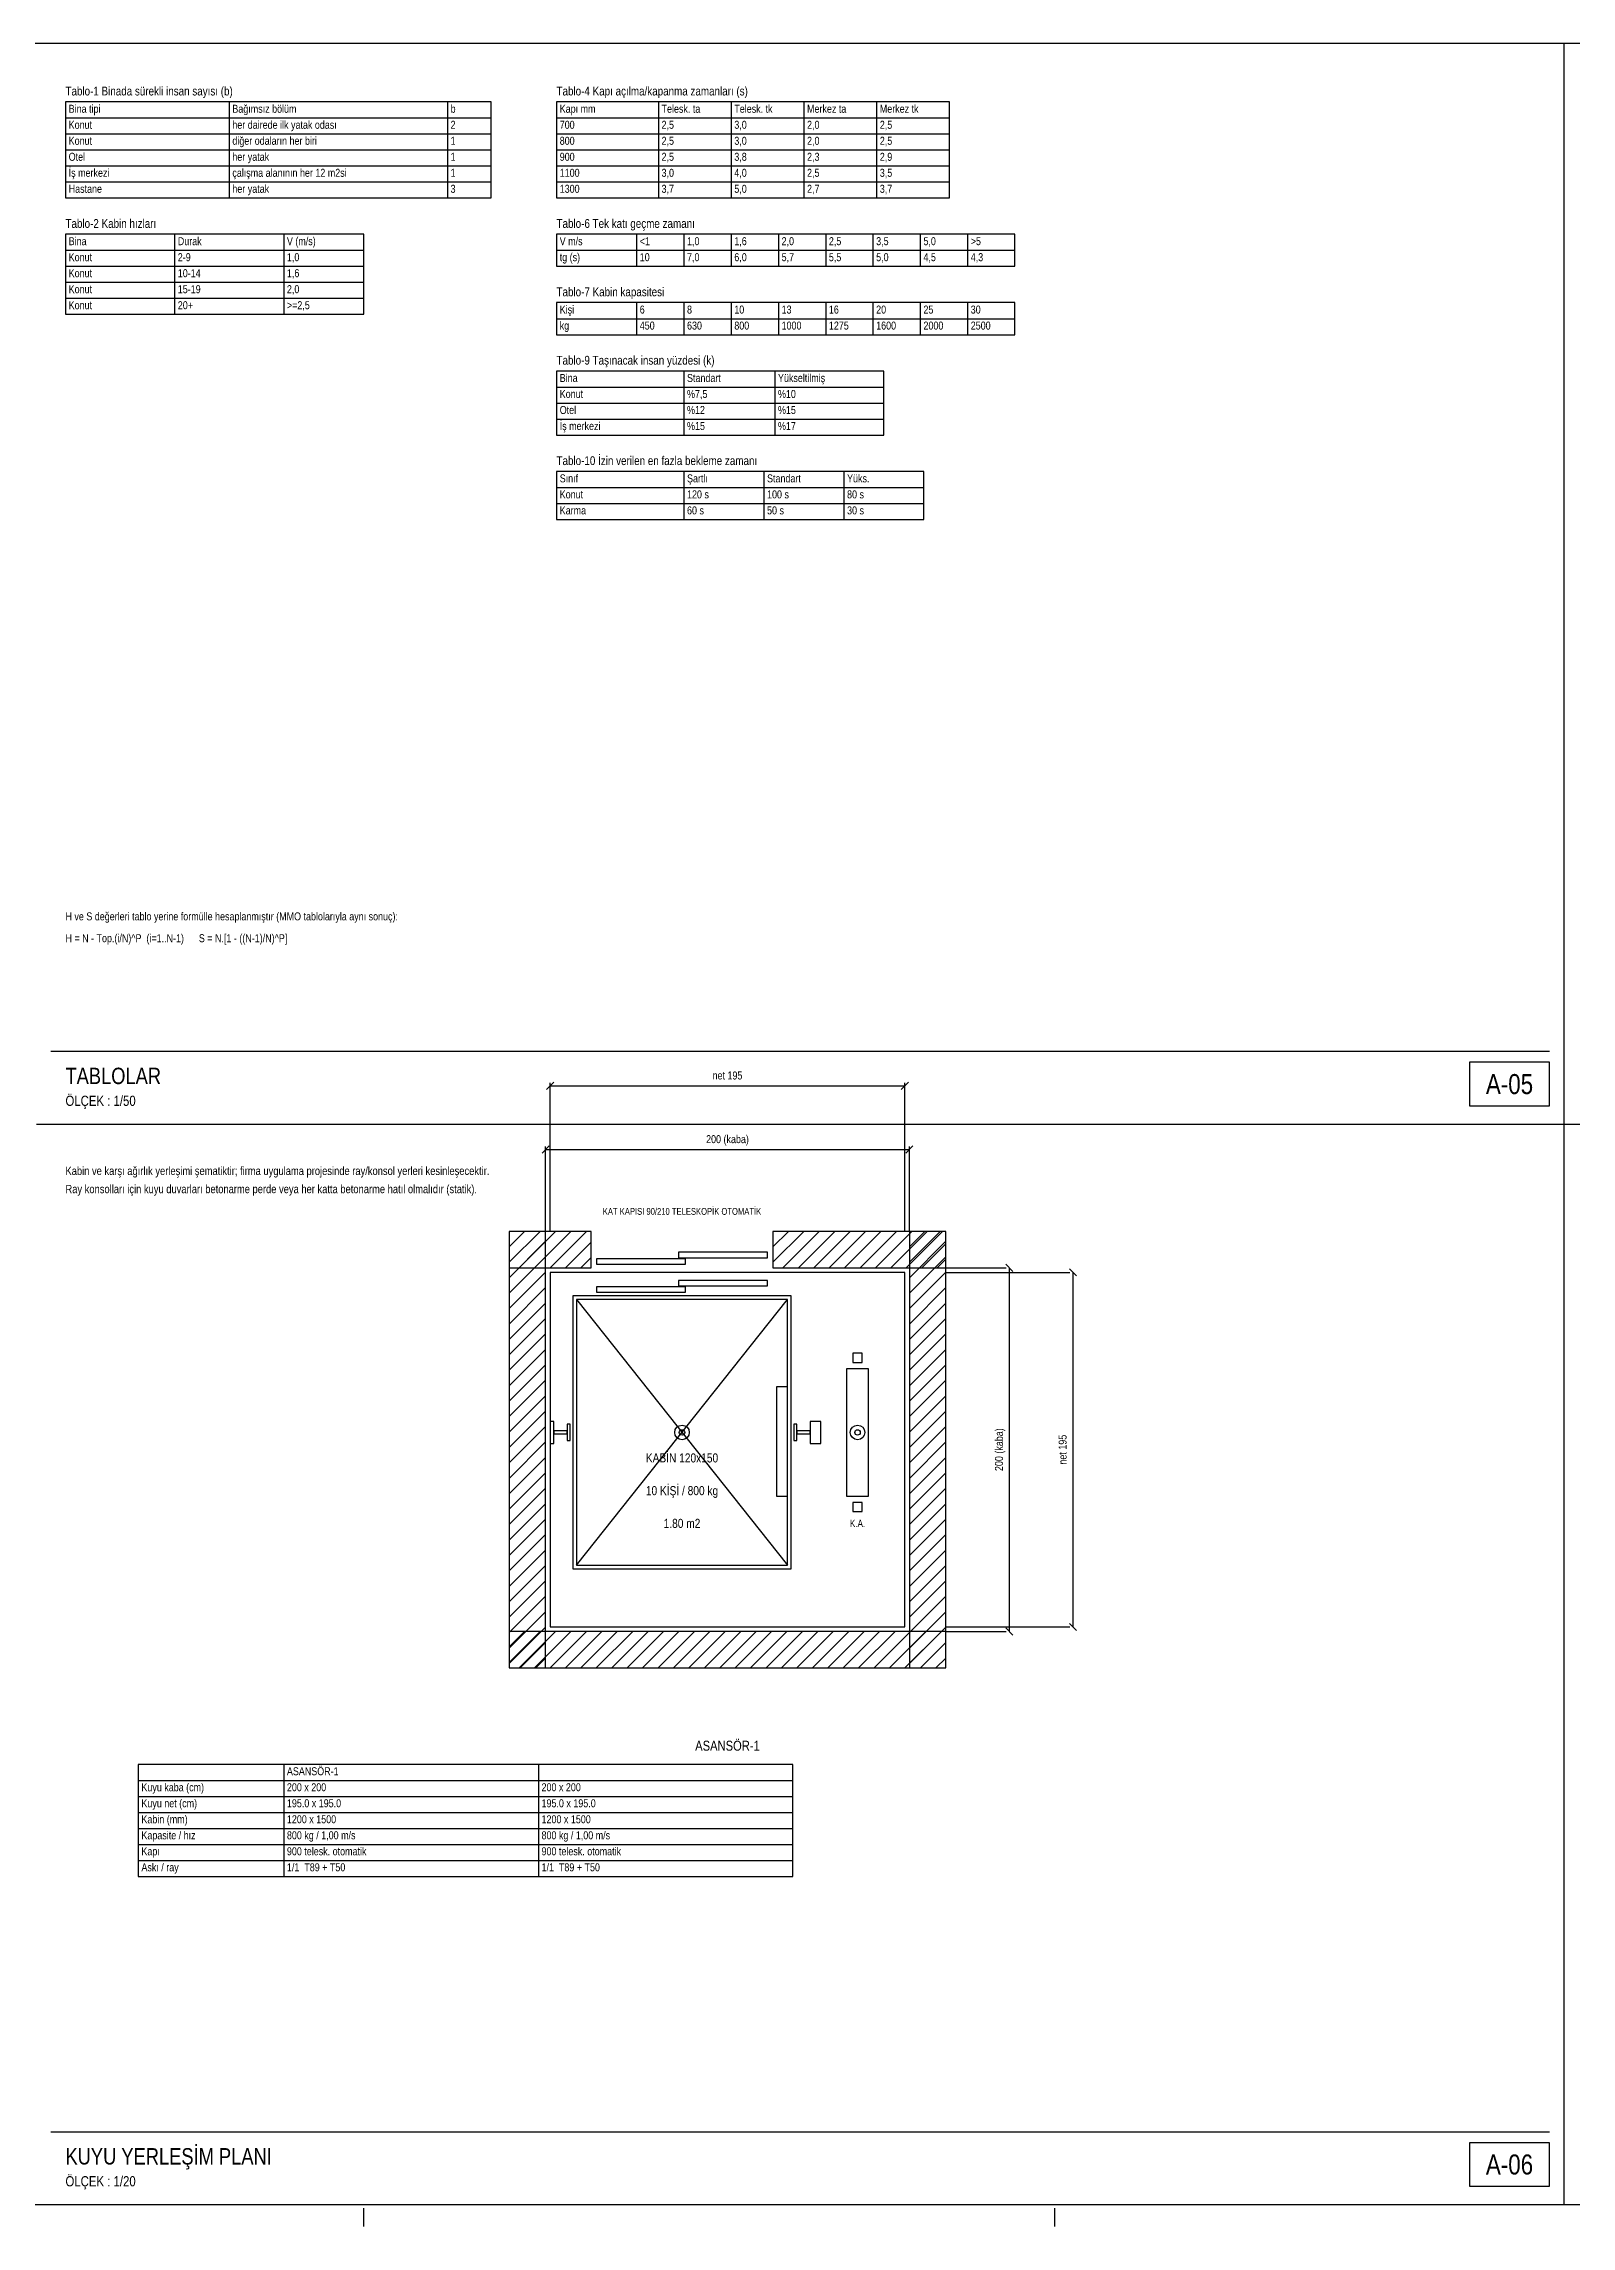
# Model space of a CAD drawing. Header units: centimetres. Extents: x 0 to 14595, y -30 to 2970.
# Drawn here: x 4410 to 6510, y -30 to 2970 of the extents above; entities that cross this region are included whole.
import ezdxf
from ezdxf.enums import TextEntityAlignment as Align

# ---------------------------------------------------------------- set-up
doc = ezdxf.new("R2010")
doc.units = ezdxf.units.CM
doc.linetypes.add('CENTER', pattern=[40, 25, -5, 5, -5])
for name, color, linetype in [('ASN-ANTET', 4, 'CONTINUOUS'), ('ASN-BASLIK', 5, 'CONTINUOUS'), ('ASN-CERCEVE', 7, 'CONTINUOUS'), ('ASN-DUVAR', 7, 'CONTINUOUS'), ('ASN-EKSEN', 8, 'CENTER'), ('ASN-HALAT', 6, 'CONTINUOUS'), ('ASN-KA', 30, 'CONTINUOUS'), ('ASN-KABIN', 5, 'CONTINUOUS'), ('ASN-KAPI', 3, 'CONTINUOUS'), ('ASN-OLCU', 3, 'CONTINUOUS'), ('ASN-RAY', 1, 'CONTINUOUS'), ('ASN-SIVA', 8, 'CONTINUOUS'), ('ASN-TABLO', 4, 'CONTINUOUS'), ('ASN-TARAMA', 8, 'CONTINUOUS'), ('ASN-UYARI', 1, 'CONTINUOUS'), ('ASN-YAZI', 4, 'CONTINUOUS')]:
    doc.layers.add(name, color=color, linetype=linetype)
doc.styles.get("Standard").update_dxf_attribs({"font": 'arial.ttf', "width": 0.8})

msp = doc.modelspace()

# ---------------------------------------------------------------- linework, layer by layer
at = {"layer": 'ASN-ANTET'}
for p, q in [((4420, 1585), (6480, 1585)), ((4420, 100), (6480, 100))]:
    msp.add_line(p, q, dxfattribs=at)
for points in [[(6370, 1510), (6480, 1510), (6480, 1570), (6370, 1570)], [(6370, 25), (6480, 25), (6480, 85), (6370, 85)]]:
    msp.add_lwpolyline(points, close=True, dxfattribs=at)
at = {"layer": 'ASN-CERCEVE'}
for p, q in [((6500, 0), (6500, 2970)), ((4400, 1485), (6500, 1485)), ((6500, 1485), (9470, 1485))]:
    msp.add_line(p, q, dxfattribs=at)
for points in [[(0, 0), (14595, 0), (14595, 2970), (0, 2970)], [(100, 0), (14570, 0), (14570, 2970), (100, 2970)]]:
    msp.add_lwpolyline(points, close=True, dxfattribs=at)
at = {"layer": 'ASN-DUVAR'}
for points in [[(5050, 737.5), (5100, 737.5), (5100, 1337.5), (5050, 1337.5)], [(5050, 1287.5), (5162.5, 1287.5), (5162.5, 1337.5), (5050, 1337.5)], [(5412.5, 1287.5), (5650, 1287.5), (5650, 1337.5), (5412.5, 1337.5)], [(5600, 737.5), (5650, 737.5), (5650, 1337.5), (5600, 1337.5)], [(5050, 737.5), (5650, 737.5), (5650, 787.5), (5050, 787.5)]]:
    msp.add_lwpolyline(points, close=True, dxfattribs=at)
at = {"layer": 'ASN-EKSEN'}
for p, q in [((4850, -30), (4850, -5)), ((5800, -30), (5800, -5))]:
    msp.add_line(p, q, dxfattribs=at)
at = {"layer": 'ASN-HALAT'}
for centre, radius in [((5287.5, 1061.2), 10), ((5287.5, 1061.2), 3.75), ((5528.8, 1061.2), 10), ((5528.8, 1061.2), 3.75)]:
    msp.add_circle(centre, radius, dxfattribs=at)
at = {"layer": 'ASN-KA'}
msp.add_lwpolyline([(5513.8, 973.8), (5543.8, 973.8), (5543.8, 1148.8), (5513.8, 1148.8)], close=True, dxfattribs=at)
at = {"layer": 'ASN-KABIN'}
for p, q in [((5142.5, 878.8), (5432.5, 1243.8)), ((5142.5, 1243.8), (5432.5, 878.8))]:
    msp.add_line(p, q, dxfattribs=at)
for points in [[(5137.5, 873.8), (5437.5, 873.8), (5437.5, 1248.8), (5137.5, 1248.8)], [(5142.5, 878.8), (5432.5, 878.8), (5432.5, 1243.8), (5142.5, 1243.8)], [(5417.5, 973.8), (5432.5, 973.8), (5432.5, 1123.8), (5417.5, 1123.8)]]:
    msp.add_lwpolyline(points, close=True, dxfattribs=at)
at = {"layer": 'ASN-KAPI'}
for points in [[(5170, 1292.5), (5292.5, 1292.5), (5292.5, 1300), (5170, 1300)], [(5282.5, 1301.2), (5405, 1301.2), (5405, 1308.8), (5282.5, 1308.8)], [(5170, 1253.8), (5292.5, 1253.8), (5292.5, 1261.2), (5170, 1261.2)], [(5282.5, 1262.5), (5405, 1262.5), (5405, 1270), (5282.5, 1270)]]:
    msp.add_lwpolyline(points, close=True, dxfattribs=at)
at = {"layer": 'ASN-OLCU'}
for p, q in [((5101.3, 1532.5), (5111.2, 1542.5)), ((5106.2, 1337.5), (5106.2, 1541.9)), ((5106.2, 1537.5), (5593.8, 1537.5)), ((5588.8, 1532.5), (5598.7, 1542.5)), ((5593.8, 1337.5), (5593.8, 1541.9)), ((5095.1, 1445), (5104.9, 1455)), ((5100, 1337.5), (5100, 1454.4)), ((5100, 1450), (5600, 1450)), ((5595.1, 1445), (5604.9, 1455)), ((5600, 1337.5), (5600, 1454.4)), ((5742.4, 1282.5), (5732.6, 1292.5)), ((5650, 1287.5), (5733.1, 1287.5)), ((5650, 1281.2), (5820.6, 1281.2)), ((5737.5, 787.5), (5737.5, 1287.5)), ((5829.9, 1276.3), (5820.1, 1286.2)), ((5825, 793.8), (5825, 1281.2)), ((5650, 793.8), (5820.6, 793.8)), ((5650, 787.5), (5733.1, 787.5)), ((5742.4, 782.5), (5732.6, 792.5)), ((5829.9, 788.8), (5820.1, 798.7))]:
    msp.add_line(p, q, dxfattribs=at)
at = {"layer": 'ASN-RAY'}
for points in [[(5522.5, 1157.5), (5535, 1157.5), (5535, 1170), (5522.5, 1170)], [(5106.2, 1046.2), (5111.5, 1046.2), (5111.5, 1076.2), (5106.2, 1076.2)], [(5111.5, 1059.2), (5129.8, 1059.2), (5129.8, 1063.2), (5111.5, 1063.2)], [(5129.8, 1050.1), (5133.8, 1050.1), (5133.8, 1072.4), (5129.8, 1072.4)], [(5441.2, 1050.1), (5445.2, 1050.1), (5445.2, 1072.4), (5441.2, 1072.4)], [(5445.2, 1059.2), (5463.5, 1059.2), (5463.5, 1063.2), (5445.2, 1063.2)], [(5463.5, 1046.2), (5478.5, 1046.2), (5478.5, 1076.2), (5463.5, 1076.2)], [(5522.5, 952.5), (5535, 952.5), (5535, 965), (5522.5, 965)]]:
    msp.add_lwpolyline(points, close=True, dxfattribs=at)
at = {"layer": 'ASN-SIVA'}
msp.add_lwpolyline([(5106.2, 793.8), (5593.8, 793.8), (5593.8, 1281.2), (5106.2, 1281.2)], close=True, dxfattribs=at)
at = {"layer": 'ASN-TABLO'}
for p, q in [((4665, 2890), (4665, 2758)), ((4965, 2890), (4965, 2758)), ((5255, 2890), (5255, 2758)), ((5355, 2890), (5355, 2758)), ((5455, 2890), (5455, 2758)), ((5555, 2890), (5555, 2758)), ((4440, 2868), (5025, 2868)), ((5115, 2868), (5655, 2868)), ((4440, 2846), (5025, 2846)), ((4440, 2824), (5025, 2824)), ((5115, 2846), (5655, 2846)), ((5115, 2824), (5655, 2824)), ((4440, 2802), (5025, 2802)), ((5115, 2802), (5655, 2802)), ((4440, 2780), (5025, 2780)), ((5115, 2780), (5655, 2780)), ((4590, 2708), (4590, 2598)), ((4740, 2708), (4740, 2598)), ((5225, 2708), (5225, 2664)), ((5290, 2708), (5290, 2664)), ((5355, 2708), (5355, 2664)), ((5420, 2708), (5420, 2664)), ((5485, 2708), (5485, 2664)), ((5550, 2708), (5550, 2664)), ((5615, 2708), (5615, 2664)), ((5680, 2708), (5680, 2664)), ((4440, 2686), (4850, 2686)), ((5115, 2686), (5745, 2686)), ((4440, 2664), (4850, 2664)), ((4440, 2642), (4850, 2642)), ((4440, 2620), (4850, 2620)), ((5225, 2614), (5225, 2570)), ((5290, 2614), (5290, 2570)), ((5355, 2614), (5355, 2570)), ((5420, 2614), (5420, 2570)), ((5485, 2614), (5485, 2570)), ((5550, 2614), (5550, 2570)), ((5615, 2614), (5615, 2570)), ((5680, 2614), (5680, 2570)), ((5115, 2592), (5745, 2592)), ((5290, 2520), (5290, 2432)), ((5415, 2520), (5415, 2432)), ((5115, 2498), (5565, 2498)), ((5115, 2476), (5565, 2476)), ((5115, 2454), (5565, 2454)), ((5290, 2382), (5290, 2316)), ((5400, 2382), (5400, 2316)), ((5510, 2382), (5510, 2316)), ((5115, 2360), (5620, 2360)), ((5115, 2338), (5620, 2338)), ((4740, 605), (4740, 451)), ((5090, 605), (5090, 451)), ((4540, 583), (5440, 583)), ((4540, 561), (5440, 561)), ((4540, 539), (5440, 539)), ((4540, 517), (5440, 517)), ((4540, 495), (5440, 495)), ((4540, 473), (5440, 473))]:
    msp.add_line(p, q, dxfattribs=at)
for points in [[(4440, 2758), (5025, 2758), (5025, 2890), (4440, 2890)], [(5115, 2758), (5655, 2758), (5655, 2890), (5115, 2890)], [(4440, 2598), (4850, 2598), (4850, 2708), (4440, 2708)], [(5115, 2664), (5745, 2664), (5745, 2708), (5115, 2708)], [(5115, 2570), (5745, 2570), (5745, 2614), (5115, 2614)], [(5115, 2432), (5565, 2432), (5565, 2520), (5115, 2520)], [(5115, 2316), (5620, 2316), (5620, 2382), (5115, 2382)], [(4540, 451), (5440, 451), (5440, 605), (4540, 605)]]:
    msp.add_lwpolyline(points, close=True, dxfattribs=at)
at = {"layer": 'ASN-TARAMA'}
for p, q in [((5050, 1316.3), (5071.2, 1337.5)), ((5050, 1295.1), (5092.4, 1337.5)), ((5050, 1316.3), (5071.2, 1337.5)), ((5050, 1295.1), (5092.4, 1337.5)), ((5050, 1273.9), (5100, 1323.9)), ((5063.6, 1287.5), (5113.6, 1337.5)), ((5084.9, 1287.5), (5134.9, 1337.5)), ((5106.1, 1287.5), (5156.1, 1337.5)), ((5127.3, 1287.5), (5162.5, 1322.7)), ((5412.5, 1316.3), (5433.7, 1337.5)), ((5412.5, 1295.1), (5454.9, 1337.5)), ((5426.1, 1287.5), (5476.1, 1337.5)), ((5447.4, 1287.5), (5497.4, 1337.5)), ((5468.6, 1287.5), (5518.6, 1337.5)), ((5489.8, 1287.5), (5539.8, 1337.5)), ((5511, 1287.5), (5561, 1337.5)), ((5532.2, 1287.5), (5582.2, 1337.5)), ((5553.4, 1287.5), (5603.4, 1337.5)), ((5574.6, 1287.5), (5624.6, 1337.5)), ((5595.8, 1287.5), (5645.8, 1337.5)), ((5600, 1316.3), (5621.2, 1337.5)), ((5600, 1295.1), (5642.4, 1337.5)), ((5600, 1273.9), (5650, 1323.9)), ((5617.1, 1287.5), (5650, 1320.4)), ((5050, 1252.6), (5100, 1302.6)), ((5148.5, 1287.5), (5162.5, 1301.5)), ((5600, 1252.6), (5650, 1302.6)), ((5638.3, 1287.5), (5650, 1299.2)), ((5050, 1231.4), (5100, 1281.4)), ((5050, 1210.2), (5100, 1260.2)), ((5600, 1231.4), (5650, 1281.4)), ((5600, 1210.2), (5650, 1260.2)), ((5050, 1189), (5100, 1239)), ((5600, 1189), (5650, 1239)), ((5050, 1167.8), (5100, 1217.8)), ((5600, 1167.8), (5650, 1217.8)), ((5050, 1146.6), (5100, 1196.6)), ((5050, 1125.4), (5100, 1175.4)), ((5600, 1146.6), (5650, 1196.6)), ((5600, 1125.4), (5650, 1175.4)), ((5050, 1104.2), (5100, 1154.2)), ((5600, 1104.2), (5650, 1154.2)), ((5050, 1082.9), (5100, 1132.9)), ((5050, 1061.7), (5100, 1111.7)), ((5600, 1082.9), (5650, 1132.9)), ((5600, 1061.7), (5650, 1111.7)), ((5050, 1040.5), (5100, 1090.5)), ((5600, 1040.5), (5650, 1090.5)), ((5050, 1019.3), (5100, 1069.3)), ((5600, 1019.3), (5650, 1069.3)), ((5050, 998.1), (5100, 1048.1)), ((5050, 976.9), (5100, 1026.9)), ((5600, 998.1), (5650, 1048.1)), ((5600, 976.9), (5650, 1026.9)), ((5050, 955.7), (5100, 1005.7)), ((5600, 955.7), (5650, 1005.7)), ((5050, 934.5), (5100, 984.5)), ((5050, 913.2), (5100, 963.2)), ((5600, 934.5), (5650, 984.5)), ((5600, 913.2), (5650, 963.2)), ((5050, 892), (5100, 942)), ((5600, 892), (5650, 942)), ((5050, 870.8), (5100, 920.8)), ((5600, 870.8), (5650, 920.8)), ((5050, 849.6), (5100, 899.6)), ((5050, 828.4), (5100, 878.4)), ((5600, 849.6), (5650, 899.6)), ((5600, 828.4), (5650, 878.4)), ((5050, 807.2), (5100, 857.2)), ((5600, 807.2), (5650, 857.2)), ((5050, 786), (5100, 836)), ((5050, 764.7), (5100, 814.7)), ((5600, 786), (5650, 836)), ((5600, 764.7), (5650, 814.7)), ((5050, 743.5), (5100, 793.5)), ((5050, 766.3), (5071.2, 787.5)), ((5050, 745.1), (5092.4, 787.5)), ((5063.6, 737.5), (5113.6, 787.5)), ((5084.9, 737.5), (5134.9, 787.5)), ((5106.1, 737.5), (5156.1, 787.5)), ((5127.3, 737.5), (5177.3, 787.5)), ((5148.5, 737.5), (5198.5, 787.5)), ((5169.7, 737.5), (5219.7, 787.5)), ((5190.9, 737.5), (5240.9, 787.5)), ((5212.1, 737.5), (5262.1, 787.5)), ((5233.3, 737.5), (5283.3, 787.5)), ((5254.6, 737.5), (5304.6, 787.5)), ((5275.8, 737.5), (5325.8, 787.5)), ((5297, 737.5), (5347, 787.5)), ((5318.2, 737.5), (5368.2, 787.5)), ((5339.4, 737.5), (5389.4, 787.5)), ((5360.6, 737.5), (5410.6, 787.5)), ((5381.8, 737.5), (5431.8, 787.5)), ((5403, 737.5), (5453, 787.5)), ((5424.3, 737.5), (5474.3, 787.5)), ((5445.5, 737.5), (5495.5, 787.5)), ((5466.7, 737.5), (5516.7, 787.5)), ((5487.9, 737.5), (5537.9, 787.5)), ((5509.1, 737.5), (5559.1, 787.5)), ((5530.3, 737.5), (5580.3, 787.5)), ((5551.5, 737.5), (5601.5, 787.5)), ((5572.8, 737.5), (5622.8, 787.5)), ((5594, 737.5), (5644, 787.5)), ((5600, 743.5), (5650, 793.5)), ((5065.2, 737.5), (5100, 772.3)), ((5086.4, 737.5), (5100, 751.1)), ((5615.2, 737.5), (5650, 772.3)), ((5615.2, 737.5), (5650, 772.3)), ((5636.4, 737.5), (5650, 751.1)), ((5636.4, 737.5), (5650, 751.1))]:
    msp.add_line(p, q, dxfattribs=at)

# ---------------------------------------------------------------- texts
at = {"layer": 'ASN-ANTET', "width": 0.8}
for s, p in [('A-05', (6425, 1540)), ('A-06', (6425, 55))]:
    msp.add_text(s, height=27.5, dxfattribs=at).set_placement(p, align=Align.MIDDLE_CENTER)
for s, p in [('ÖLÇEK : 1/50', (4440, 1510)), ('ÖLÇEK : 1/20', (4440, 25))]:
    msp.add_text(s, height=14, dxfattribs=at).set_placement(p)
at = {"layer": 'ASN-BASLIK', "width": 0.8}
for s, height, p in [('Tablo-1 Binada sürekli insan sayısı (b)', 12.1, (4440, 2898.8)), ('Tablo-4 Kapı açılma/kapanma zamanları (s)', 12.1, (5115, 2898.8)), ('Bina tipi', 11, (4444.4, 2875)), ('Bağımsız bölüm', 11, (4669.4, 2875)), ('b', 11, (4969.4, 2875)), ('Kapı mm', 11, (5119.4, 2875)), ('Telesk. ta', 11, (5259.4, 2875)), ('Telesk. tk', 11, (5359.4, 2875)), ('Merkez ta', 11, (5459.4, 2875)), ('Merkez tk', 11, (5559.4, 2875)), ('Tablo-2 Kabin hızları', 12.1, (4440, 2716.8)), ('Bina', 11, (4444.4, 2693)), ('Durak', 11, (4594.4, 2693)), ('V (m/s)', 11, (4744.4, 2693)), ('Tablo-6 Tek katı geçme zamanı', 12.1, (5115, 2716.8)), ('V m/s', 11, (5119.4, 2693)), ('<1', 11, (5229.4, 2693)), ('1,0', 11, (5294.4, 2693)), ('1,6', 11, (5359.4, 2693)), ('2,0', 11, (5424.4, 2693)), ('2,5', 11, (5489.4, 2693)), ('3,5', 11, (5554.4, 2693)), ('5,0', 11, (5619.4, 2693)), ('>5', 11, (5684.4, 2693)), ('Tablo-7 Kabin kapasitesi', 12.1, (5115, 2622.8)), ('Kişi', 11, (5119.4, 2599)), ('6', 11, (5229.4, 2599)), ('8', 11, (5294.4, 2599)), ('10', 11, (5359.4, 2599)), ('13', 11, (5424.4, 2599)), ('16', 11, (5489.4, 2599)), ('20', 11, (5554.4, 2599)), ('25', 11, (5619.4, 2599)), ('30', 11, (5684.4, 2599)), ('Tablo-9 Taşınacak insan yüzdesi (k)', 12.1, (5115, 2528.8)), ('Bina', 11, (5119.4, 2505)), ('Standart', 11, (5294.4, 2505)), ('Yükseltilmiş', 11, (5419.4, 2505)), ('Tablo-10 İzin verilen en fazla bekleme zamanı', 12.1, (5115, 2390.8)), ('Sınıf', 11, (5119.4, 2367)), ('Şartlı', 11, (5294.4, 2367)), ('Standart', 11, (5404.4, 2367)), ('Yüks.', 11, (5514.4, 2367)), ('TABLOLAR', 22.5, (4440, 1540)), ('ASANSÖR-1', 11, (4744.4, 590)), ('KUYU YERLEŞİM PLANI', 22.5, (4440, 55))]:
    msp.add_text(s, height=height, dxfattribs=at).set_placement(p)
msp.add_text('ASANSÖR-1', height=13.75, dxfattribs=at).set_placement((5350, 637.5), align=Align.TOP_CENTER)
at = {"layer": 'ASN-KA', "width": 0.8}
msp.add_text('K.A.', height=10, dxfattribs=at).set_placement((5528.8, 941.2), align=Align.TOP_CENTER)
at = {"layer": 'ASN-KABIN', "width": 0.8}
for s, p in [('KABİN 120x150', (5287.5, 1026.2)), ('10 KİŞİ / 800 kg', (5287.5, 981.2)), ('1.80 m2', (5287.5, 936.2))]:
    msp.add_text(s, height=12.5, dxfattribs=at).set_placement(p, align=Align.MIDDLE_CENTER)
at = {"layer": 'ASN-KAPI', "width": 0.8}
msp.add_text('KAT KAPISI 90/210 TELESKOPİK OTOMATİK', height=9.375, dxfattribs=at).set_placement((5287.5, 1357.5), align=Align.BOTTOM_CENTER)
at = {"layer": 'ASN-OLCU', "width": 0.8}
for s, p in [('net 195', (5350, 1543)), ('200 (kaba)', (5350, 1455.5))]:
    msp.add_text(s, height=11, dxfattribs=at).set_placement(p, align=Align.BOTTOM_CENTER)
for s, p in [('200 (kaba)', (5732, 1037.5)), ('net 195', (5819.5, 1037.5))]:
    msp.add_text(s, height=11, rotation=90, dxfattribs=at).set_placement(p, align=Align.BOTTOM_CENTER)
at = {"layer": 'ASN-TABLO', "width": 0.8}
for s, p in [('Konut', (4444.4, 2853)), ('her dairede ilk yatak odası', (4669.4, 2853)), ('2', (4969.4, 2853)), ('700', (5119.4, 2853)), ('2,5', (5259.4, 2853)), ('3,0', (5359.4, 2853)), ('2,0', (5459.4, 2853)), ('2,5', (5559.4, 2853)), ('Otel', (4444.4, 2809)), ('Konut', (4444.4, 2831)), ('diğer odaların her biri', (4669.4, 2831)), ('her yatak', (4669.4, 2809)), ('1', (4969.4, 2831)), ('1', (4969.4, 2809)), ('800', (5119.4, 2831)), ('900', (5119.4, 2809)), ('2,5', (5259.4, 2831)), ('2,5', (5259.4, 2809)), ('3,0', (5359.4, 2831)), ('3,8', (5359.4, 2809)), ('2,0', (5459.4, 2831)), ('2,3', (5459.4, 2809)), ('2,5', (5559.4, 2831)), ('2,9', (5559.4, 2809)), ('İş merkezi', (4444.4, 2787)), ('çalışma alanının her 12 m2si', (4669.4, 2787)), ('1', (4969.4, 2787)), ('1100', (5119.4, 2787)), ('3,0', (5259.4, 2787)), ('4,0', (5359.4, 2787)), ('2,5', (5459.4, 2787)), ('3,5', (5559.4, 2787)), ('Hastane', (4444.4, 2765)), ('her yatak', (4669.4, 2765)), ('3', (4969.4, 2765)), ('1300', (5119.4, 2765)), ('3,7', (5259.4, 2765)), ('5,0', (5359.4, 2765)), ('2,7', (5459.4, 2765)), ('3,7', (5559.4, 2765)), ('Konut', (4444.4, 2671)), ('2-9', (4594.4, 2671)), ('1,0', (4744.4, 2671)), ('tg (s)', (5119.4, 2671)), ('10', (5229.4, 2671)), ('7,0', (5294.4, 2671)), ('6,0', (5359.4, 2671)), ('5,7', (5424.4, 2671)), ('5,5', (5489.4, 2671)), ('5,0', (5554.4, 2671)), ('4,5', (5619.4, 2671)), ('4,3', (5684.4, 2671)), ('Konut', (4444.4, 2649)), ('10-14', (4594.4, 2649)), ('1,6', (4744.4, 2649)), ('Konut', (4444.4, 2627)), ('Konut', (4444.4, 2605)), ('20+', (4594.4, 2605)), ('15-19', (4594.4, 2627)), ('2,0', (4744.4, 2627)), ('>=2,5', (4744.4, 2605)), ('kg', (5119.4, 2577)), ('450', (5229.4, 2577)), ('630', (5294.4, 2577)), ('800', (5359.4, 2577)), ('1000', (5424.4, 2577)), ('1275', (5489.4, 2577)), ('1600', (5554.4, 2577)), ('2000', (5619.4, 2577)), ('2500', (5684.4, 2577)), ('Konut', (5119.4, 2483)), ('%7,5', (5294.4, 2483)), ('%10', (5419.4, 2483)), ('Otel', (5119.4, 2461)), ('%12', (5294.4, 2461)), ('%15', (5419.4, 2461)), ('İş merkezi', (5119.4, 2439)), ('%15', (5294.4, 2439)), ('%17', (5419.4, 2439)), ('Konut', (5119.4, 2345)), ('120 s', (5294.4, 2345)), ('100 s', (5404.4, 2345)), ('80 s', (5514.4, 2345)), ('Karma', (5119.4, 2323)), ('60 s', (5294.4, 2323)), ('50 s', (5404.4, 2323)), ('30 s', (5514.4, 2323)), ('Kuyu kaba (cm)', (4544.4, 568)), ('200 x 200', (4744.4, 568)), ('200 x 200', (5094.4, 568)), ('Kuyu net (cm)', (4544.4, 546)), ('195.0 x 195.0', (4744.4, 546)), ('195.0 x 195.0', (5094.4, 546)), ('Kabin (mm)', (4544.4, 524)), ('Kapasite / hız', (4544.4, 502)), ('800 kg / 1,00 m/s', (4744.4, 502)), ('1200 x 1500', (4744.4, 524)), ('800 kg / 1,00 m/s', (5094.4, 502)), ('1200 x 1500', (5094.4, 524)), ('Kapı', (4544.4, 480)), ('900 telesk. otomatik', (4744.4, 480)), ('900 telesk. otomatik', (5094.4, 480)), ('Askı / ray', (4544.4, 458)), ('1/1  T89 + T50', (4744.4, 458)), ('1/1  T89 + T50', (5094.4, 458))]:
    msp.add_text(s, height=11, dxfattribs=at).set_placement(p)
at = {"layer": 'ASN-UYARI', "width": 0.8}
for s, p in [('Kabin ve karşı ağırlık yerleşimi şematiktir; firma uygulama projesinde ray/konsol yerleri kesinleşecektir.', (4440, 1415)), ('Ray konsolları için kuyu duvarları betonarme perde veya her katta betonarme hatıl olmalıdır (statik).', (4440, 1390))]:
    msp.add_text(s, height=11.5, dxfattribs=at).set_placement(p)
at = {"layer": 'ASN-YAZI', "width": 0.8}
for s, p in [('H ve S değerleri tablo yerine formülle hesaplanmıştır (MMO tablolarıyla aynı sonuç):', (4440, 1765)), ('H = N - Top.(i/N)^P  (i=1..N-1)      S = N.[1 - ((N-1)/N)^P]', (4440, 1735))]:
    msp.add_text(s, height=11, dxfattribs=at).set_placement(p)

doc.saveas('drawing.dxf')
